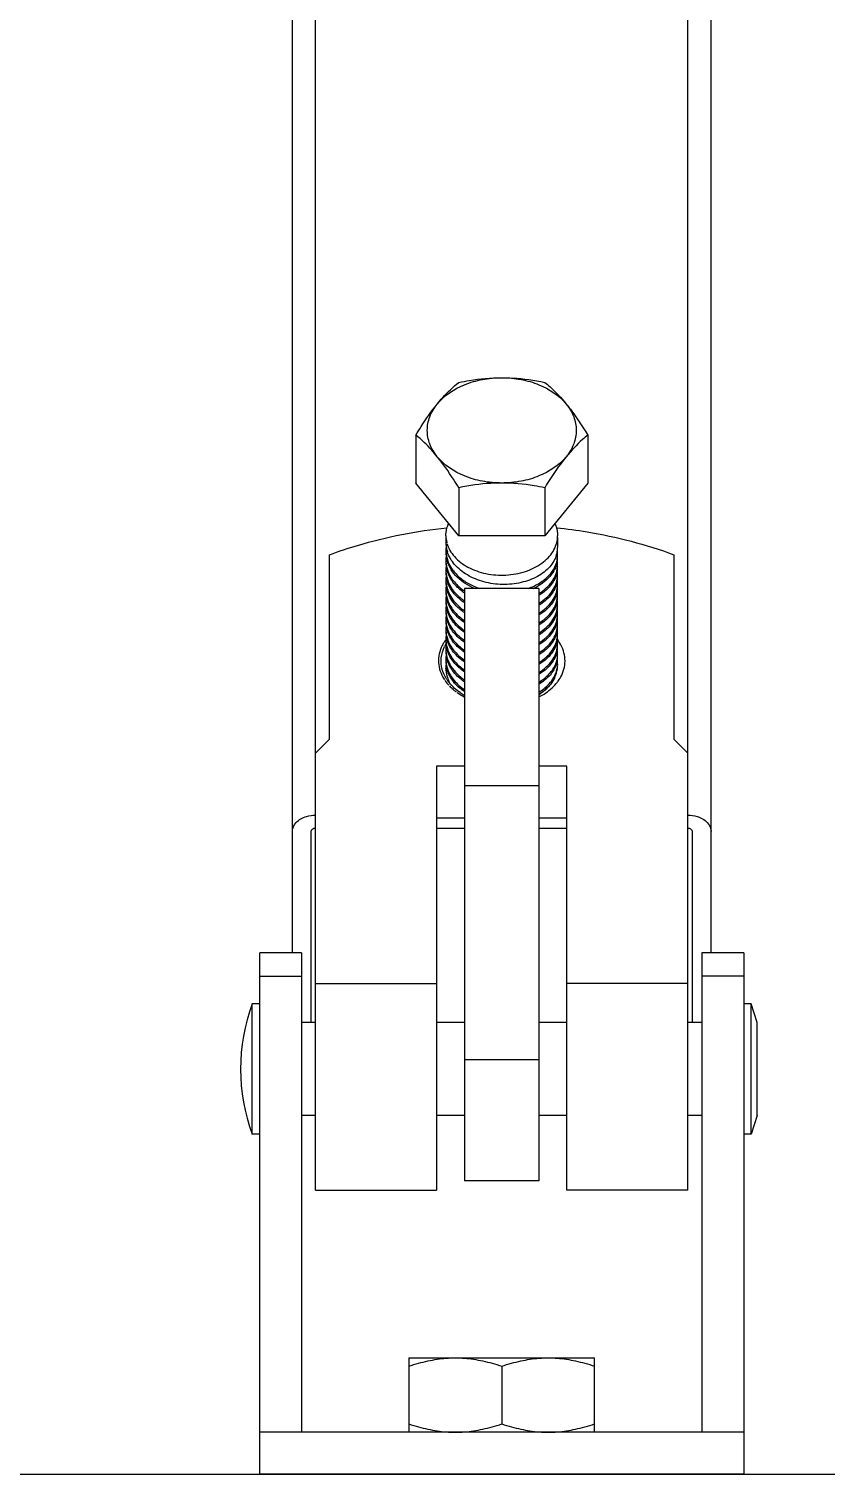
# Model space of a CAD drawing. Extents: x 815029915 to 815825525, y 579155098 to 579748855.
# Drawn here: x 815617134 to 815617570, y 579334894 to 579335686 of the extents above; entities that cross this region are included whole.
import ezdxf

# ---------------------------------------------------------------- set-up
doc = ezdxf.new("R2010")
doc.units = 0
doc.header["$LTSCALE"] = 100
doc.header["$MEASUREMENT"] = 0
doc.layers.add('02___PRT_ALL_AXES', color=7, linetype='Continuous')

msp = doc.modelspace()

# ---------------------------------------------------------------- linework, layer by layer
at = {"color": 0, "linetype": 'Continuous'}
for p, q in [((815617290.79, 579335049.79), (815617290.79, 579337872.97)), ((815617494.77, 579335049.79), (815617494.77, 579337872.97)), ((815617278.04, 579335179.83), (815617278.04, 579337770.35)), ((815617507.52, 579335179.83), (815617507.52, 579337770.35)), ((815617369.22, 579335408.27), (815617345.67, 579335437.12)), ((815617439.88, 579335437.12), (815617416.33, 579335408.27)), ((815617362.18, 579335408.27), (815617362.18, 579335404.56)), ((815617416.33, 579335408.27), (815617369.22, 579335408.27)), ((815617423.37, 579335407.27), (815617423.37, 579335402.94)), ((815617372.38, 579335379.42), (815617372.38, 579335054.89)), ((815617413.17, 579335379.42), (815617372.38, 579335379.42)), ((815617413.17, 579335379.42), (815617413.17, 579335054.89)), ((815617357.08, 579335282.06), (815617357.08, 579335049.79)), ((815617428.47, 579335049.79), (815617428.47, 579335282.06)), ((815617413.17, 579335271.25), (815617372.38, 579335271.25)), ((815617288.24, 579335246.17), (815617288.24, 579335141.58)), ((815617372.38, 579335247.97), (815617357.08, 579335247.97)), ((815617428.47, 579335247.97), (815617413.17, 579335247.97)), ((815617497.32, 579335141.58), (815617497.32, 579335246.17)), ((815617260.19, 579334894.26), (815617260.19, 579335179.83)), ((815617283.14, 579335179.83), (815617260.19, 579335179.83)), ((815617283.14, 579335179.83), (815617283.14, 579334917.2)), ((815617502.42, 579335179.83), (815617502.42, 579334917.2)), ((815617525.36, 579335179.83), (815617502.42, 579335179.83)), ((815617525.36, 579335179.83), (815617525.36, 579334894.26)), ((815617260.19, 579335166.99), (815617283.14, 579335166.99)), ((815617525.36, 579335166.99), (815617502.42, 579335166.99)), ((815617290.79, 579335162.96), (815617357.08, 579335162.96)), ((815617494.77, 579335162.96), (815617428.47, 579335162.96)), ((815617413.17, 579335121.19), (815617372.38, 579335121.19)), ((815617413.17, 579335054.89), (815617372.38, 579335054.89)), ((815617290.79, 579335049.79), (815617357.08, 579335049.79)), ((815617494.77, 579335049.79), (815617428.47, 579335049.79)), ((815617525.36, 579334917.2), (815617260.19, 579334917.2)), ((815613665.43, 579334894.26), (815618197.67, 579334894.26)), ((815617525.36, 579334894.26), (815617260.19, 579334894.26))]:
    msp.add_line(p, q, dxfattribs=at)
for centre, radius, start, end in [((815617378.81, 579335404.57), 16.63, 180.01722, 187.52632), ((815617378.81, 579335400.23), 16.63, 172.47667, 179.98277), ((815617379.2, 579335404.62), 17.02, 187.53454, 194.23554), ((815617409.16, 579335401.86), 14.21, 351.17789, 359.97393), ((815617378.7, 579335400.23), 16.52, 180.00334, 183.70966), ((815617378.81, 579335399.16), 16.63, 180.01715, 187.51622), ((815617378.81, 579335394.82), 16.63, 172.46693, 179.98273), ((815617378.7, 579335394.83), 16.53, 180.00333, 183.70971), ((815617378.81, 579335393.75), 16.63, 180.01713, 187.51257), ((815617378.94, 579335400.25), 16.76, 183.71764, 189.37149), ((815617378.94, 579335394.84), 16.76, 183.71771, 189.37607), ((815617379.2, 579335399.21), 17.02, 187.52453, 194.23504), ((815617379.42, 579335400.34), 17.24, 189.39919, 197.51255), ((815617379.62, 579335404.73), 17.46, 194.23118, 197.49475), ((815617379.62, 579335399.32), 17.46, 194.23065, 197.49396), ((815617408.47, 579335402), 14.92, 343.58844, 344.682), ((815617408.75, 579335396.52), 14.63, 344.55628, 351.21219), ((815617408.75, 579335401.93), 14.63, 344.66897, 351.17186), ((815617409.16, 579335392.11), 14.22, 0.02628, 8.85787), ((815617409.16, 579335397.52), 14.21, 0.02594, 8.81576), ((815617409.16, 579335396.45), 14.21, 351.2194, 359.97422), ((815617409.27, 579335397.53), 14.1, 355.66018, 359.99527), ((815617378.81, 579335389.41), 16.63, 172.46314, 179.98269), ((815617378.7, 579335389.42), 16.53, 180.00333, 183.70961), ((815617378.81, 579335388.34), 16.63, 180.01751, 187.69971), ((815617378.8, 579335384), 16.62, 172.6556, 179.98377), ((815617378.93, 579335389.43), 16.76, 183.71757, 189.36661), ((815617379.2, 579335393.8), 17.02, 187.52091, 194.23393), ((815617379.19, 579335388.39), 17.02, 187.70733, 194.25527), ((815617379.42, 579335394.93), 17.24, 189.40375, 197.51177), ((815617379.42, 579335389.52), 17.24, 189.39432, 197.50898), ((815617379.62, 579335393.91), 17.46, 194.22951, 197.49117), ((815617408.47, 579335396.59), 14.92, 343.59888, 344.57017), ((815617408.47, 579335391.18), 14.92, 343.59538, 344.62334), ((815617408.75, 579335391.11), 14.63, 344.60986, 351.19274), ((815617409.16, 579335391.05), 14.21, 351.19941, 359.97411), ((815617409.16, 579335386.71), 14.22, 0.02621, 8.8377), ((815617409.27, 579335392.12), 14.1, 355.66113, 359.99528), ((815617409.27, 579335386.71), 14.1, 355.66072, 359.99529), ((815617378.71, 579335384.01), 16.53, 180.00318, 183.71291), ((815617378.81, 579335382.93), 16.63, 180.01703, 187.48972), ((815617378.81, 579335378.59), 16.63, 172.44012, 179.98264), ((815617378.7, 579335378.6), 16.52, 180.00333, 183.70921), ((815617379.2, 579335382.99), 17.02, 187.49863, 194.29765), ((815617379.64, 579335388.51), 17.48, 194.25149, 197.54934), ((815617379.62, 579335383.09), 17.46, 194.29261, 197.48383), ((815617389.09, 579335402.91), 30.01, 234.5431, 235.97806), ((815617397.19, 579335408.07), 31.4, 293.91121, 299.13893), ((815617408.71, 579335385.71), 14.67, 343.58549, 351.25409), ((815617408.75, 579335380.29), 14.63, 344.6429, 351.18366), ((815617409.16, 579335381.3), 14.22, 0.02676, 8.90978), ((815617409.16, 579335385.64), 14.21, 351.26944, 359.97439), ((815617409.16, 579335380.23), 14.21, 351.19001, 359.97405), ((815617409.16, 579335375.89), 14.22, 0.02613, 8.82802), ((815617409.27, 579335381.3), 14.1, 355.66245, 359.99524), ((815617378.81, 579335377.52), 16.63, 180.01723, 187.52723), ((815617378.81, 579335373.18), 16.63, 172.47806, 179.98286), ((815617378.7, 579335373.19), 16.52, 180.00334, 183.70992), ((815617378.81, 579335372.11), 16.63, 180.01713, 187.51596), ((815617378.81, 579335367.78), 16.63, 172.46637, 179.98272), ((815617378.93, 579335378.62), 16.76, 183.71714, 189.3545), ((815617378.94, 579335373.21), 16.76, 183.71797, 189.39194), ((815617379.2, 579335377.58), 17.02, 187.53543, 194.23702), ((815617379.2, 579335372.17), 17.02, 187.52435, 194.24329), ((815617379.41, 579335378.7), 17.24, 189.38212, 197.50177), ((815617379.42, 579335373.3), 17.25, 189.41953, 197.51664), ((815617379.62, 579335377.68), 17.46, 194.23266, 197.49883), ((815617388.43, 579335396.57), 28.87, 230.20575, 236.02392), ((815617388.91, 579335401.57), 29.7, 233.37204, 235.98417), ((815617408.47, 579335380.37), 14.92, 343.59202, 344.65614), ((815617408.47, 579335374.96), 14.92, 343.59147, 344.63888), ((815617408.75, 579335374.88), 14.63, 344.62558, 351.17287), ((815617409.16, 579335374.82), 14.21, 351.17922, 359.97394), ((815617409.16, 579335370.48), 14.21, 0.02606, 8.81776), ((815617409.27, 579335375.9), 14.1, 355.66046, 359.99529), ((815617409.27, 579335370.49), 14.1, 355.66055, 359.99528), ((815617378.7, 579335367.78), 16.53, 180.00333, 183.70948), ((815617378.8, 579335366.7), 16.62, 180.01593, 187.29532), ((815617378.82, 579335362.37), 16.64, 172.25195, 179.98218), ((815617378.71, 579335362.37), 16.53, 180.00332, 183.70971), ((815617379.19, 579335366.76), 17.01, 187.30536, 194.23375), ((815617379.62, 579335372.27), 17.46, 194.23879, 197.48712), ((815617379.62, 579335366.86), 17.46, 194.22874, 197.4903), ((815617408.47, 579335369.55), 14.92, 343.58802, 344.69475), ((815617408.76, 579335369.47), 14.62, 344.681, 351.39819), ((815617409.15, 579335365.07), 14.22, 0.02694, 9.03758), ((815617409.17, 579335369.41), 14.21, 351.40618, 359.97559), ((815617409.16, 579335364), 14.22, 351.17143, 359.97387), ((815617409.27, 579335365.08), 14.1, 355.66011, 359.99528), ((815617378.81, 579335361.3), 16.63, 180.01736, 187.55852), ((815617378.81, 579335356.96), 16.63, 172.50893, 179.98297), ((815617378.71, 579335356.96), 16.53, 180.00333, 183.70998), ((815617378.81, 579335355.89), 16.63, 180.01733, 187.5417), ((815617378.94, 579335362.39), 16.76, 183.71788, 189.41684), ((815617378.94, 579335356.98), 16.76, 183.71812, 189.41177), ((815617379.2, 579335361.35), 17.02, 187.56652, 194.23493), ((815617379.42, 579335362.48), 17.25, 189.44415, 197.50798), ((815617379.42, 579335357.07), 17.25, 189.4392, 197.51306), ((815617379.62, 579335361.46), 17.46, 194.23066, 197.49527), ((815617408.47, 579335364.14), 14.92, 343.58794, 344.68682), ((815617408.47, 579335358.73), 14.92, 343.58837, 344.68384), ((815617408.75, 579335364.07), 14.63, 344.67385, 351.1655), ((815617408.75, 579335358.66), 14.63, 344.67086, 351.16103), ((815617409.16, 579335359.66), 14.21, 0.02595, 8.80947), ((815617409.16, 579335358.59), 14.22, 351.16692, 359.97381), ((815617409.16, 579335354.25), 14.21, 0.02593, 8.80515), ((815617409.27, 579335359.67), 14.1, 355.66011, 359.99527), ((815617409.27, 579335354.26), 14.1, 355.66009, 359.99527), ((815617378.67, 579335338.63), 20.78, 149.62877, 153.04595), ((815617379.71, 579335338.01), 21.99, 144.69844, 149.60744), ((815617380.1, 579335338.55), 20.72, 149.78271, 154.21576), ((815617380.53, 579335337.45), 22.99, 143.78619, 144.72679), ((815617380.84, 579335337.22), 23.37, 142.64174, 143.78561), ((815617378.81, 579335351.55), 16.63, 172.49222, 179.98289), ((815617378.7, 579335351.56), 16.52, 180.00335, 183.71003), ((815617378.81, 579335350.48), 16.64, 180.01781, 187.7285), ((815617378.8, 579335346.14), 16.62, 172.68424, 179.98392), ((815617378.71, 579335346.15), 16.53, 180.00322, 183.71358), ((815617378.94, 579335351.57), 16.76, 183.71812, 189.39942), ((815617379.2, 579335355.94), 17.02, 187.54978, 194.23657), ((815617379.19, 579335350.53), 17.02, 187.73585, 194.256), ((815617379.42, 579335351.66), 17.25, 189.42692, 197.51614), ((815617379.62, 579335356.05), 17.46, 194.23224, 197.49835), ((815617379.64, 579335350.64), 17.48, 194.25215, 197.55263), ((815617408.47, 579335353.32), 14.92, 343.59022, 344.69634), ((815617408.75, 579335353.25), 14.63, 344.68348, 351.14412), ((815617409.15, 579335347.77), 14.23, 350.86222, 359.97249), ((815617409.16, 579335353.18), 14.22, 351.14983, 359.97374), ((815617409.16, 579335348.84), 14.21, 0.02582, 8.78826), ((815617405.38, 579335337.72), 22.54, 31.39924, 37.65114), ((815617409.27, 579335348.85), 14.1, 355.66008, 359.99528), ((815617378.81, 579335345.07), 16.63, 180.01727, 187.5326), ((815617378.81, 579335340.73), 16.63, 172.48333, 179.98285), ((815617378.7, 579335340.74), 16.52, 180.00335, 183.71), ((815617378.81, 579335339.66), 16.63, 180.01723, 187.52323), ((815617378.94, 579335340.75), 16.76, 183.71809, 189.40027), ((815617379.2, 579335345.12), 17.02, 187.54075, 194.23735), ((815617379.62, 579335345.23), 17.46, 194.23301, 197.49985), ((815617408.31, 579335342.55), 15.08, 342.09338, 343.5943), ((815617408.7, 579335347.85), 14.68, 343.52748, 350.84812), ((815617408.47, 579335342.5), 14.92, 343.59518, 344.67088), ((815617408.75, 579335342.43), 14.63, 344.65774, 351.17746), ((815617409.16, 579335342.37), 14.21, 351.18371, 359.97405), ((815617409.16, 579335338.03), 14.21, 0.02607, 8.82159), ((815617409.17, 579335343.44), 14.21, 0.02373, 8.49264), ((815617409.26, 579335343.44), 14.11, 355.6539, 359.99548), ((815617380.13, 579335340.84), 20.8, 209.94441, 210.40817), ((815617378.79, 579335335.7), 16.61, 172.29243, 179.9976), ((815617378.75, 579335335.7), 16.57, 180.00645, 180.70558), ((815617378.76, 579335335.7), 16.58, 180.70559, 181.5071), ((815617378.79, 579335335.7), 16.61, 181.50766, 183.71172), ((815617380.29, 579335340.94), 20.98, 210.40862, 211.1815), ((815617378.83, 579335335.71), 16.65, 183.71157, 184.99338), ((815617378.95, 579335335.31), 16.77, 172.48244, 173.5218), ((815617378.99, 579335339.68), 16.81, 187.51414, 187.95411), ((815617379.18, 579335339.71), 17, 187.96521, 193.43708), ((815617379.25, 579335340.81), 17.07, 189.40192, 194.17782), ((815617379.38, 579335339.76), 17.21, 193.42927, 194.22099), ((815617379.54, 579335340.88), 17.38, 194.17443, 196.37067), ((815617379.54, 579335339.8), 17.38, 194.22379, 196.36692), ((815617379.76, 579335340.94), 17.6, 196.36858, 197.49411), ((815617379.99, 579335341.02), 17.84, 197.49653, 199.60943), ((815617406.5, 579335339.01), 17.07, 330.07525, 332.09709), ((815617407.39, 579335338.56), 16.06, 332.03548, 341.08742), ((815617406.55, 579335337.97), 16.87, 335.22095, 343.64619), ((815617407.43, 579335337.7), 15.95, 343.67685, 350.23645), ((815617407.83, 579335337.62), 15.54, 350.26285, 351.44355), ((815617407.94, 579335337.61), 15.43, 351.4427, 354.61373), ((815617408.02, 579335337.6), 15.35, 354.61526, 357.59589), ((815617409.22, 579335338.04), 14.15, 355.66308, 357.16108), ((815617409.27, 579335338.03), 14.1, 357.16141, 358.24899), ((815617409.33, 579335338.03), 14.05, 358.63851, 359.99964), ((815617409.3, 579335338.03), 14.07, 358.24922, 358.63879), ((815617379.78, 579335341.55), 22.07, 212.47176, 213.29007), ((815617380.09, 579335341.75), 22.44, 213.29209, 214.82251), ((815617380.39, 579335341.97), 22.82, 214.82054, 215.6203), ((815617381.44, 579335342.74), 24.12, 215.67716, 222.29962), ((815617380.58, 579335341.11), 21.32, 211.18335, 212.63378), ((815617380.87, 579335341.3), 21.66, 212.63199, 213.39257), ((815617381.73, 579335341.88), 22.71, 213.43072, 218.91453), ((815617382.67, 579335343.84), 25.77, 222.25131, 223.81004), ((815617383.95, 579335345.1), 27.57, 223.85743, 229.56164), ((815617385.48, 579335346.87), 29.91, 229.53226, 233.034), ((815617386.3, 579335347.94), 31.26, 233.02079, 234.73833), ((815617399.19, 579335345.12), 27.41, 300.88847, 306.33279), ((815617398.51, 579335344.58), 27.54, 302.39462, 308.27241), ((815617400.42, 579335343.42), 25.31, 306.37524, 308.87188), ((815617399.8, 579335342.9), 25.42, 308.3207, 310.79125), ((815617404.12, 579335342.76), 24.13, 320.12151, 321.94753), ((815617404.77, 579335342.25), 23.3, 321.94521, 324.21376)]:
    msp.add_arc(centre, radius, start, end, dxfattribs=at)
for points, knots in [([(815617422.78, 579335397.79), (815617422.07, 579335395.38), (815617419.22, 579335390.62), (815617412.26, 579335385.42), (815617403.28, 579335382.16), (815617393.21, 579335381.16), (815617383.08, 579335382.53), (815617373.95, 579335386.2), (815617366.79, 579335391.85), (815617363.78, 579335396.9), (815617362.97, 579335399.48)], [0, 0, 0, 0, 0.1028, 0.219577, 0.350442, 0.49027, 0.631417, 0.766201, 0.889254, 1, 1, 1, 1]), ([(815617362.97, 579335395.15), (815617363.52, 579335393.4), (815617365.25, 579335389.93), (815617369.27, 579335385.47), (815617374.52, 579335381.82), (815617378.57, 579335380.06), (815617380.71, 579335379.35)], [0, 0, 0, 0, 0.224612, 0.465352, 0.724449, 1, 1, 1, 1]), ([(815617377.83, 579335379.36), (815617374.34, 579335380.86), (815617368.13, 579335384.69), (815617363.97, 579335390.89), (815617362.97, 579335394.07)], [0, 0, 0, 0, 0.53219, 1, 1, 1, 1]), ([(815617407.21, 579335379.38), (815617409.44, 579335380.15), (815617413.56, 579335382.05), (815617418.68, 579335386.07), (815617422.17, 579335390.95), (815617423.2, 579335394.66), (815617423.33, 579335396.46)], [0, 0, 0, 0, 0.284949, 0.545175, 0.781019, 1, 1, 1, 1]), ([(815617362.97, 579335389.74), (815617363.66, 579335387.55), (815617366.03, 579335383.23), (815617369.63, 579335379.92), (815617371.68, 579335378.46)], [0, 0, 0, 0, 0.477761, 1, 1, 1, 1]), ([(815617371.19, 579335377.73), (815617369.26, 579335379.17), (815617365.87, 579335382.4), (815617363.63, 579335386.55), (815617362.97, 579335388.66)], [0, 0, 0, 0, 0.521279, 1, 1, 1, 1]), ([(815617422.78, 579335392.38), (815617422.08, 579335390), (815617419.27, 579335385.27), (815617414.94, 579335382.02), (815617412.48, 579335380.65)], [0, 0, 0, 0, 0.46845, 1, 1, 1, 1]), ([(815617413.26, 579335376.77), (815617416.01, 579335378.42), (815617419.69, 579335381.55), (815617422.6, 579335386.89), (815617423.23, 579335389.68), (815617423.33, 579335391.05)], [0, 0, 0, 0, 0.531925, 0.771628, 1, 1, 1, 1]), ([(815617422.78, 579335386.97), (815617422.12, 579335384.71), (815617419.53, 579335380.23), (815617415.54, 579335377.05), (815617413.26, 579335375.69)], [0, 0, 0, 0, 0.470184, 1, 1, 1, 1]), ([(815617362.21, 579335382.94), (815617362.38, 579335380.46), (815617363.93, 579335375.32), (815617367.35, 579335371.25), (815617369.38, 579335369.46)], [0, 0, 0, 0, 0.478758, 1, 1, 1, 1]), ([(815617362.97, 579335384.33), (815617363.56, 579335382.46), (815617365.46, 579335378.74), (815617368.32, 579335375.74), (815617369.95, 579335374.38)], [0, 0, 0, 0, 0.48128, 1, 1, 1, 1]), ([(815617368.8, 579335368.91), (815617367.45, 579335370.18), (815617365.08, 579335372.92), (815617363.49, 579335376.19), (815617362.97, 579335377.85)], [0, 0, 0, 0, 0.516175, 1, 1, 1, 1]), ([(815617369.38, 579335373.79), (815617367.89, 579335375.11), (815617365.28, 579335377.98), (815617363.53, 579335381.47), (815617362.98, 579335383.24)], [0, 0, 0, 0, 0.517488, 1, 1, 1, 1]), ([(815617413.26, 579335371.36), (815617416.01, 579335373.01), (815617419.69, 579335376.14), (815617422.6, 579335381.48), (815617423.23, 579335384.27), (815617423.33, 579335385.65)], [0, 0, 0, 0, 0.531924, 0.771627, 1, 1, 1, 1]), ([(815617422.78, 579335381.56), (815617422.12, 579335379.31), (815617419.53, 579335374.82), (815617415.54, 579335371.65), (815617413.26, 579335370.28)], [0, 0, 0, 0, 0.470189, 1, 1, 1, 1]), ([(815617413.26, 579335365.95), (815617416.01, 579335367.6), (815617419.7, 579335370.73), (815617422.6, 579335376.07), (815617423.23, 579335378.87), (815617423.33, 579335380.24)], [0, 0, 0, 0, 0.531915, 0.771618, 1, 1, 1, 1]), ([(815617362.97, 579335373.52), (815617363.69, 579335371.22), (815617366.24, 579335366.69), (815617370.1, 579335363.29), (815617372.29, 579335361.81)], [0, 0, 0, 0, 0.476588, 1, 1, 1, 1]), ([(815617372.29, 579335360.72), (815617370.1, 579335362.21), (815617366.24, 579335365.6), (815617363.7, 579335370.13), (815617362.97, 579335372.43)], [0, 0, 0, 0, 0.523421, 1, 1, 1, 1]), ([(815617372.31, 579335371.53), (815617372.05, 579335371.71), (815617371.04, 579335372.41), (815617370.07, 579335373.18), (815617369.38, 579335373.79)], [0, 0, 0, 0, 0.254157, 1, 1, 1, 1]), ([(815617422.78, 579335376.15), (815617422.12, 579335373.89), (815617419.53, 579335369.41), (815617415.54, 579335366.23), (815617413.26, 579335364.87)], [0, 0, 0, 0, 0.47018, 1, 1, 1, 1]), ([(815617413.26, 579335360.54), (815617416.01, 579335362.19), (815617419.69, 579335365.32), (815617422.6, 579335370.66), (815617423.23, 579335373.46), (815617423.33, 579335374.83)], [0, 0, 0, 0, 0.531925, 0.771625, 1, 1, 1, 1]), ([(815617422.78, 579335370.74), (815617422.12, 579335368.49), (815617419.53, 579335364), (815617415.54, 579335360.83), (815617413.26, 579335359.46)], [0, 0, 0, 0, 0.470176, 1, 1, 1, 1]), ([(815617362.21, 579335366.71), (815617362.31, 579335365.22), (815617362.93, 579335362.2), (815617365.79, 579335356.4), (815617369.5, 579335352.88), (815617372.29, 579335350.99)], [0, 0, 0, 0, 0.232557, 0.47421, 1, 1, 1, 1]), ([(815617362.97, 579335368.11), (815617363.7, 579335365.81), (815617366.24, 579335361.28), (815617370.1, 579335357.88), (815617372.29, 579335356.4)], [0, 0, 0, 0, 0.476579, 1, 1, 1, 1]), ([(815617372.29, 579335355.32), (815617370.1, 579335356.8), (815617366.24, 579335360.2), (815617363.69, 579335364.73), (815617362.97, 579335367.03)], [0, 0, 0, 0, 0.523412, 1, 1, 1, 1]), ([(815617372.29, 579335366.13), (815617371.98, 579335366.35), (815617370.76, 579335367.2), (815617369.61, 579335368.15), (815617368.8, 579335368.91)], [0, 0, 0, 0, 0.254915, 1, 1, 1, 1]), ([(815617369.38, 579335369.46), (815617369.61, 579335369.26), (815617370.55, 579335368.46), (815617371.54, 579335367.72), (815617372.31, 579335367.2)], [0, 0, 0, 0, 0.245893, 1, 1, 1, 1]), ([(815617413.26, 579335355.13), (815617416.01, 579335356.78), (815617419.69, 579335359.91), (815617422.6, 579335365.25), (815617423.23, 579335368.05), (815617423.33, 579335369.42)], [0, 0, 0, 0, 0.531928, 0.771625, 1, 1, 1, 1]), ([(815617422.78, 579335365.33), (815617422.12, 579335363.08), (815617419.53, 579335358.59), (815617415.54, 579335355.42), (815617413.26, 579335354.05)], [0, 0, 0, 0, 0.470172, 1, 1, 1, 1]), ([(815617413.26, 579335349.73), (815617416.01, 579335351.37), (815617419.69, 579335354.5), (815617422.6, 579335359.84), (815617423.23, 579335362.64), (815617423.33, 579335364.01)], [0, 0, 0, 0, 0.531934, 0.771628, 1, 1, 1, 1]), ([(815617372.29, 579335349.91), (815617370.1, 579335351.39), (815617366.24, 579335354.79), (815617363.69, 579335359.32), (815617362.97, 579335361.62)], [0, 0, 0, 0, 0.523413, 1, 1, 1, 1]), ([(815617362.97, 579335357.29), (815617363.69, 579335354.99), (815617366.24, 579335350.46), (815617370.1, 579335347.06), (815617372.29, 579335345.58)], [0, 0, 0, 0, 0.476587, 1, 1, 1, 1]), ([(815617372.29, 579335344.5), (815617370.1, 579335345.98), (815617366.24, 579335349.38), (815617363.7, 579335353.91), (815617362.97, 579335356.21)], [0, 0, 0, 0, 0.523415, 1, 1, 1, 1]), ([(815617422.78, 579335359.92), (815617422.12, 579335357.67), (815617419.53, 579335353.19), (815617415.54, 579335350.01), (815617413.26, 579335348.64)], [0, 0, 0, 0, 0.470172, 1, 1, 1, 1]), ([(815617413.26, 579335344.32), (815617416.01, 579335345.96), (815617419.69, 579335349.09), (815617422.6, 579335354.44), (815617423.23, 579335357.23), (815617423.33, 579335358.6)], [0, 0, 0, 0, 0.531934, 0.771628, 1, 1, 1, 1]), ([(815617422.78, 579335354.52), (815617422.12, 579335352.26), (815617419.53, 579335347.78), (815617415.54, 579335344.6), (815617413.26, 579335343.24)], [0, 0, 0, 0, 0.470174, 1, 1, 1, 1]), ([(815617360.15, 579335348.05), (815617358.72, 579335345.24), (815617357.18, 579335338.7), (815617359.44, 579335332.4), (815617361.16, 579335329.7)], [0, 0, 0, 0, 0.4965, 1, 1, 1, 1]), ([(815617360.21, 579335334.97), (815617359.64, 579335337.02), (815617359.25, 579335341.41), (815617360.5, 579335345.61), (815617361.44, 579335347.56)], [0, 0, 0, 0, 0.495789, 1, 1, 1, 1]), ([(815617362.97, 579335351.88), (815617363.7, 579335349.58), (815617366.24, 579335345.05), (815617370.1, 579335341.65), (815617372.29, 579335340.17)], [0, 0, 0, 0, 0.476585, 1, 1, 1, 1]), ([(815617372.29, 579335339.09), (815617370.1, 579335340.57), (815617366.24, 579335343.97), (815617363.7, 579335348.5), (815617362.97, 579335350.8)], [0, 0, 0, 0, 0.523417, 1, 1, 1, 1]), ([(815617362.97, 579335346.47), (815617363.7, 579335344.17), (815617366.24, 579335339.64), (815617370.1, 579335336.24), (815617372.29, 579335334.76)], [0, 0, 0, 0, 0.476583, 1, 1, 1, 1]), ([(815617413.26, 579335338.91), (815617416.01, 579335340.56), (815617419.69, 579335343.68), (815617422.6, 579335349.03), (815617423.23, 579335351.82), (815617423.33, 579335353.19)], [0, 0, 0, 0, 0.531935, 0.77163, 1, 1, 1, 1]), ([(815617422.78, 579335349.11), (815617422.12, 579335346.85), (815617419.53, 579335342.37), (815617415.54, 579335339.19), (815617413.26, 579335337.83)], [0, 0, 0, 0, 0.470176, 1, 1, 1, 1]), ([(815617413.26, 579335333.5), (815617416.01, 579335335.15), (815617419.69, 579335338.28), (815617422.6, 579335343.62), (815617423.23, 579335346.41), (815617423.33, 579335347.78)], [0, 0, 0, 0, 0.531934, 0.771631, 1, 1, 1, 1]), ([(815617425.62, 579335331.89), (815617426.92, 579335334.6), (815617428.28, 579335340.84), (815617426.21, 579335346.85), (815617424.62, 579335349.46)], [0, 0, 0, 0, 0.496527, 1, 1, 1, 1]), ([(815617362.21, 579335345.08), (815617362.31, 579335343.58), (815617362.93, 579335340.55), (815617365.8, 579335334.74), (815617369.52, 579335331.22), (815617372.33, 579335329.33)], [0, 0, 0, 0, 0.232505, 0.474134, 1, 1, 1, 1]), ([(815617372.29, 579335328.27), (815617370.1, 579335329.75), (815617366.24, 579335333.15), (815617363.7, 579335337.68), (815617362.97, 579335339.98)], [0, 0, 0, 0, 0.523421, 1, 1, 1, 1]), ([(815617372.33, 579335333.66), (815617370.13, 579335335.14), (815617366.26, 579335338.53), (815617363.7, 579335343.07), (815617362.98, 579335345.37)], [0, 0, 0, 0, 0.523464, 1, 1, 1, 1]), ([(815617422.78, 579335343.69), (815617422.11, 579335341.43), (815617419.51, 579335336.94), (815617415.5, 579335333.76), (815617413.22, 579335332.39)], [0, 0, 0, 0, 0.470105, 1, 1, 1, 1]), ([(815617422.32, 579335338.03), (815617422.46, 579335338.38), (815617422.96, 579335339.79), (815617423.25, 579335341.26), (815617423.33, 579335342.37)], [0, 0, 0, 0, 0.254035, 1, 1, 1, 1]), ([(815617372.29, 579335322.86), (815617370.05, 579335324.38), (815617366.1, 579335327.87), (815617363.56, 579335332.54), (815617362.87, 579335334.9)], [0, 0, 0, 0, 0.523877, 1, 1, 1, 1]), ([(815617363.18, 579335335.03), (815617363.96, 579335332.85), (815617366.49, 579335328.59), (815617370.2, 579335325.36), (815617372.29, 579335323.94)], [0, 0, 0, 0, 0.477487, 1, 1, 1, 1]), ([(815617413.22, 579335328.06), (815617415.28, 579335329.3), (815617418.94, 579335332.13), (815617421.52, 579335336.03), (815617422.32, 579335338.03)], [0, 0, 0, 0, 0.527301, 1, 1, 1, 1]), ([(815617422.66, 579335337.91), (815617421.96, 579335335.73), (815617419.37, 579335331.42), (815617415.47, 579335328.34), (815617413.26, 579335327.01)], [0, 0, 0, 0, 0.470876, 1, 1, 1, 1]), ([(815617413.26, 579335322.68), (815617414.12, 579335323.2), (815617417.24, 579335325.29), (815617419.92, 579335328.12), (815617421.29, 579335330.5)], [0, 0, 0, 0, 0.268013, 1, 1, 1, 1]), ([(815617421.87, 579335330.89), (815617421.69, 579335330.48), (815617420.9, 579335328.81), (815617419.85, 579335327.27), (815617418.94, 579335326.2)], [0, 0, 0, 0, 0.242691, 1, 1, 1, 1]), ([(815617422.59, 579335333.35), (815617422.69, 579335333.65), (815617423.05, 579335334.82), (815617423.26, 579335336.05), (815617423.33, 579335336.97)], [0, 0, 0, 0, 0.252988, 1, 1, 1, 1]), ([(815617372.31, 579335320.8), (815617371.49, 579335321.26), (815617368.45, 579335323.14), (815617365.72, 579335325.56), (815617364.06, 579335327.62)], [0, 0, 0, 0, 0.262319, 1, 1, 1, 1]), ([(815617413.18, 579335319.93), (815617414.12, 579335320.41), (815617417.6, 579335322.4), (815617420.74, 579335325.02), (815617422.63, 579335327.29)], [0, 0, 0, 0, 0.263547, 1, 1, 1, 1]), ([(815617418.94, 579335326.2), (815617418.74, 579335325.98), (815617417.91, 579335325.1), (815617417.01, 579335324.29), (815617416.3, 579335323.71)], [0, 0, 0, 0, 0.244707, 1, 1, 1, 1]), ([(815617278.04, 579335246.17), (815617278.04, 579335247.97), (815617279.97, 579335251.95), (815617283.7, 579335253.83), (815617285.79, 579335254.46)], [0, 0, 0, 0, 0.452141, 1, 1, 1, 1]), ([(815617499.77, 579335254.46), (815617501.86, 579335253.83), (815617505.59, 579335251.95), (815617507.52, 579335247.97), (815617507.52, 579335246.17)], [0, 0, 0, 0, 0.547859, 1, 1, 1, 1]), ([(815617290.79, 579335247.97), (815617290.46, 579335247.97), (815617289.4, 579335247.86), (815617288.24, 579335246.93), (815617288.24, 579335246.17)], [0, 0, 0, 0, 0.29846, 1, 1, 1, 1]), ([(815617497.32, 579335246.17), (815617497.32, 579335246.93), (815617496.15, 579335247.86), (815617495.09, 579335247.97), (815617494.77, 579335247.97)], [0, 0, 0, 0, 0.70154, 1, 1, 1, 1])]:
    msp.add_open_spline(points, degree=3, knots=knots, dxfattribs=at)
for points in [[(815617362.11, 579335330.46), (815617361.29, 579335331.88), (815617360.64, 579335333.4), (815617360.21, 579335334.97)], [(815617362.24, 579335334.26), (815617362.35, 579335333.03), (815617362.6, 579335331.81), (815617362.97, 579335330.63)], [(815617362.97, 579335330.63), (815617363.29, 579335329.62), (815617363.7, 579335328.63), (815617364.19, 579335327.68)], [(815617423.67, 579335328.63), (815617424.41, 579335329.65), (815617425.07, 579335330.75), (815617425.62, 579335331.89)], [(815617368.26, 579335322.42), (815617369.53, 579335321.52), (815617370.87, 579335320.72), (815617372.25, 579335320)], [(815617418.94, 579335326.2), (815617418.17, 579335325.29), (815617417.32, 579335324.44), (815617416.41, 579335323.65)], [(815617285.79, 579335254.46), (815617287.4, 579335254.95), (815617289.1, 579335255.18), (815617290.79, 579335255.18)], [(815617494.77, 579335255.18), (815617496.45, 579335255.18), (815617498.16, 579335254.95), (815617499.77, 579335254.46)]]:
    msp.add_open_spline(points, degree=3, dxfattribs=at)
at = {"layer": '02___PRT_ALL_AXES', "color": 0, "linetype": 'Continuous'}
for p, q in [((815617345.67, 579335463.39), (815617345.67, 579335437.12)), ((815617439.88, 579335463.39), (815617439.88, 579335437.12)), ((815617369.22, 579335434.54), (815617369.22, 579335408.27)), ((815617416.33, 579335434.54), (815617416.33, 579335408.27)), ((815617362.18, 579335408.27), (815617362.18, 579335404.56)), ((815617423.37, 579335407.27), (815617423.37, 579335401.86)), ((815617298.44, 579335296.89), (815617298.44, 579335397.86)), ((815617487.12, 579335397.86), (815617487.12, 579335296.89)), ((815617290.79, 579335289.17), (815617298.44, 579335296.89)), ((815617487.12, 579335296.89), (815617494.77, 579335289.17)), ((815617372.38, 579335282.06), (815617357.08, 579335282.06)), ((815617428.47, 579335282.06), (815617413.17, 579335282.06)), ((815617372.38, 579335253.58), (815617357.08, 579335253.58)), ((815617428.47, 579335253.58), (815617413.17, 579335253.58)), ((815617256.11, 579335080.39), (815617256.11, 579335151.78)), ((815617260.19, 579335151.78), (815617256.11, 579335151.78)), ((815617529.44, 579335151.78), (815617525.36, 579335151.78)), ((815617529.44, 579335080.39), (815617529.44, 579335151.78)), ((815617532.66, 579335141.58), (815617529.44, 579335151.78)), ((815617290.79, 579335141.58), (815617283.14, 579335141.58)), ((815617372.38, 579335141.58), (815617357.08, 579335141.58)), ((815617428.47, 579335141.58), (815617413.17, 579335141.58)), ((815617502.42, 579335141.58), (815617494.77, 579335141.58)), ((815617532.66, 579335090.59), (815617532.66, 579335141.58)), ((815617290.79, 579335090.59), (815617283.14, 579335090.59)), ((815617372.38, 579335090.59), (815617357.08, 579335090.59)), ((815617428.47, 579335090.59), (815617413.17, 579335090.59)), ((815617502.42, 579335090.59), (815617494.77, 579335090.59)), ((815617532.66, 579335090.59), (815617529.44, 579335080.39)), ((815617260.19, 579335080.39), (815617256.11, 579335080.39)), ((815617529.44, 579335080.39), (815617525.36, 579335080.39)), ((815617341.89, 579334957.91), (815617341.89, 579334917.2)), ((815617341.89, 579334957.91), (815617443.66, 579334957.91)), ((815617392.78, 579334953.37), (815617392.78, 579334921.75)), ((815617443.66, 579334917.2), (815617443.66, 579334957.91))]:
    msp.add_line(p, q, dxfattribs=at)
for centre, radius, start, end in [((815617377.76, 579335408.29), 15.58, 180.07853, 193.61727), ((815617378.2, 579335408.39), 16.03, 193.58826, 195.70678), ((815617408.1, 579335408.27), 15.28, 356.28258, 359.9965), ((815617351.65, 579335116.09), 101.99, 159.51268, 200.48732)]:
    msp.add_arc(centre, radius, start, end, dxfattribs=at)
for points, knots in [([(815617357.45, 579335480.39), (815617361.3, 579335485.11), (815617369.7, 579335490.58), (815617382.26, 579335494.17), (815617389.24, 579335494.81), (815617392.78, 579335494.81)], [0, 0, 0, 0, 0.467191, 0.729101, 1, 1, 1, 1]), ([(815617357.45, 579335480.39), (815617358.41, 579335481.57), (815617362.04, 579335485.81), (815617366.09, 579335489.68), (815617369.22, 579335492.24)], [0, 0, 0, 0, 0.2742, 1, 1, 1, 1]), ([(815617369.22, 579335492.24), (815617371.14, 579335492.63), (815617378.91, 579335494.07), (815617386.83, 579335494.81), (815617392.78, 579335494.81)], [0, 0, 0, 0, 0.248025, 1, 1, 1, 1]), ([(815617392.78, 579335494.81), (815617394.77, 579335494.81), (815617402.68, 579335494.58), (815617410.54, 579335493.42), (815617416.33, 579335492.24)], [0, 0, 0, 0, 0.251885, 1, 1, 1, 1]), ([(815617392.78, 579335494.81), (815617396.31, 579335494.81), (815617403.29, 579335494.17), (815617415.85, 579335490.58), (815617424.25, 579335485.11), (815617428.11, 579335480.39)], [0, 0, 0, 0, 0.270899, 0.532809, 1, 1, 1, 1]), ([(815617416.33, 579335492.24), (815617417.31, 579335491.43), (815617421.55, 579335487.81), (815617425.39, 579335483.72), (815617428.11, 579335480.39)], [0, 0, 0, 0, 0.227749, 1, 1, 1, 1]), ([(815617345.67, 579335463.39), (815617346.62, 579335464.94), (815617350.28, 579335470.78), (815617354.23, 579335476.45), (815617357.45, 579335480.39)], [0, 0, 0, 0, 0.26296, 1, 1, 1, 1]), ([(815617357.45, 579335451.54), (815617355.75, 579335453.62), (815617352.99, 579335458.18), (815617351.49, 579335465.97), (815617352.99, 579335473.75), (815617355.75, 579335478.31), (815617357.45, 579335480.39)], [0, 0, 0, 0, 0.257484, 0.5, 0.742516, 1, 1, 1, 1]), ([(815617428.11, 579335480.39), (815617429.13, 579335479.13), (815617433.36, 579335473.68), (815617437.13, 579335467.89), (815617439.88, 579335463.39)], [0, 0, 0, 0, 0.234887, 1, 1, 1, 1]), ([(815617428.11, 579335480.39), (815617429.81, 579335478.31), (815617432.56, 579335473.75), (815617434.06, 579335465.97), (815617432.56, 579335458.18), (815617429.81, 579335453.62), (815617428.11, 579335451.54)], [0, 0, 0, 0, 0.257484, 0.5, 0.742516, 1, 1, 1, 1]), ([(815617357.45, 579335451.54), (815617356.48, 579335452.73), (815617352.86, 579335456.96), (815617348.8, 579335460.83), (815617345.67, 579335463.39)], [0, 0, 0, 0, 0.2742, 1, 1, 1, 1]), ([(815617439.88, 579335463.39), (815617438.9, 579335462.59), (815617434.66, 579335458.96), (815617430.83, 579335454.88), (815617428.11, 579335451.54)], [0, 0, 0, 0, 0.227749, 1, 1, 1, 1]), ([(815617392.78, 579335437.12), (815617389.24, 579335437.12), (815617382.26, 579335437.76), (815617369.7, 579335441.35), (815617361.3, 579335446.82), (815617357.45, 579335451.54)], [0, 0, 0, 0, 0.270899, 0.532809, 1, 1, 1, 1]), ([(815617369.22, 579335434.54), (815617368.28, 579335436.09), (815617364.62, 579335441.93), (815617360.66, 579335447.6), (815617357.45, 579335451.54)], [0, 0, 0, 0, 0.26296, 1, 1, 1, 1]), ([(815617428.11, 579335451.54), (815617424.25, 579335446.82), (815617415.85, 579335441.35), (815617403.29, 579335437.76), (815617396.31, 579335437.12), (815617392.78, 579335437.12)], [0, 0, 0, 0, 0.467191, 0.729101, 1, 1, 1, 1]), ([(815617428.11, 579335451.54), (815617427.08, 579335450.29), (815617422.85, 579335444.84), (815617419.09, 579335439.04), (815617416.33, 579335434.54)], [0, 0, 0, 0, 0.234887, 1, 1, 1, 1]), ([(815617392.78, 579335437.12), (815617390.79, 579335437.12), (815617382.88, 579335436.88), (815617375.02, 579335435.72), (815617369.22, 579335434.54)], [0, 0, 0, 0, 0.251885, 1, 1, 1, 1]), ([(815617416.33, 579335434.54), (815617414.41, 579335434.93), (815617406.64, 579335436.38), (815617398.72, 579335437.12), (815617392.78, 579335437.12)], [0, 0, 0, 0, 0.248025, 1, 1, 1, 1]), ([(815617298.44, 579335397.86), (815617303.49, 579335399.73), (815617324.39, 579335406.65), (815617346.15, 579335410.89), (815617362.67, 579335412.63)], [0, 0, 0, 0, 0.245009, 1, 1, 1, 1]), ([(815617362.18, 579335408.27), (815617362.18, 579335408.84), (815617362.31, 579335411.12), (815617362.95, 579335413.37), (815617363.67, 579335414.94)], [0, 0, 0, 0, 0.246881, 1, 1, 1, 1]), ([(815617421.88, 579335414.94), (815617422.13, 579335414.41), (815617422.98, 579335412.28), (815617423.37, 579335409.97), (815617423.37, 579335408.27)], [0, 0, 0, 0, 0.255771, 1, 1, 1, 1]), ([(815617422.88, 579335412.63), (815617428.45, 579335412.05), (815617450.26, 579335409.09), (815617471.73, 579335403.53), (815617487.12, 579335397.86)], [0, 0, 0, 0, 0.254647, 1, 1, 1, 1]), ([(815617362.77, 579335404.05), (815617363.52, 579335401.38), (815617366.65, 579335396.1), (815617374.35, 579335390.43), (815617384.2, 579335387.02), (815617395.05, 579335386.24), (815617405.64, 579335388.14), (815617414.72, 579335392.52), (815617420.29, 579335398.14), (815617422.73, 579335403.3), (815617423.26, 579335405.97), (815617423.34, 579335407.28)], [0, 0, 0, 0, 0.10787, 0.229941, 0.365588, 0.508322, 0.649135, 0.779671, 0.895471, 0.948703, 1, 1, 1, 1])]:
    msp.add_open_spline(points, degree=3, knots=knots, dxfattribs=at)
for points, start_tangent, end_tangent in [([(815617341.89, 579334953.37), (815617347.2, 579334954.99), (815617352.32, 579334956.25), (815617357.34, 579334957.17), (815617362.34, 579334957.72), (815617367.33, 579334957.91)], (0.948683, 0.316228), (1, 0)), ([(815617367.33, 579334957.91), (815617372.33, 579334957.72), (815617377.33, 579334957.17), (815617382.35, 579334956.25), (815617387.47, 579334954.99), (815617392.78, 579334953.37)], (1, -0.000001), (0.948683, -0.316228)), ([(815617392.78, 579334953.37), (815617398.08, 579334954.99), (815617403.2, 579334956.25), (815617408.23, 579334957.17), (815617413.23, 579334957.72), (815617418.22, 579334957.91)], (0.948683, 0.316228), (1, 0)), ([(815617418.22, 579334957.91), (815617423.21, 579334957.72), (815617428.21, 579334957.17), (815617433.24, 579334956.25), (815617438.36, 579334954.99), (815617443.66, 579334953.37)], (1, -0.000001), (0.948683, -0.316228)), ([(815617341.89, 579334921.75), (815617347.2, 579334920.13), (815617352.32, 579334918.86), (815617357.34, 579334917.95), (815617362.34, 579334917.39), (815617367.33, 579334917.2)], (0.948683, -0.316228), (1, 0)), ([(815617367.33, 579334917.2), (815617372.33, 579334917.39), (815617377.33, 579334917.95), (815617382.35, 579334918.86), (815617387.47, 579334920.13), (815617392.78, 579334921.75)], (1, 0.000001), (0.948683, 0.316228)), ([(815617392.78, 579334921.75), (815617398.08, 579334920.13), (815617403.2, 579334918.86), (815617408.23, 579334917.95), (815617413.23, 579334917.39), (815617418.22, 579334917.2)], (0.948683, -0.316228), (1, 0)), ([(815617418.22, 579334917.2), (815617423.21, 579334917.39), (815617428.21, 579334917.95), (815617433.24, 579334918.86), (815617438.36, 579334920.13), (815617443.66, 579334921.75)], (1, 0.000001), (0.948683, 0.316228))]:
    msp.add_spline(points, degree=3, dxfattribs=dict(at, start_tangent=start_tangent, end_tangent=end_tangent))

doc.saveas('drawing.dxf')
